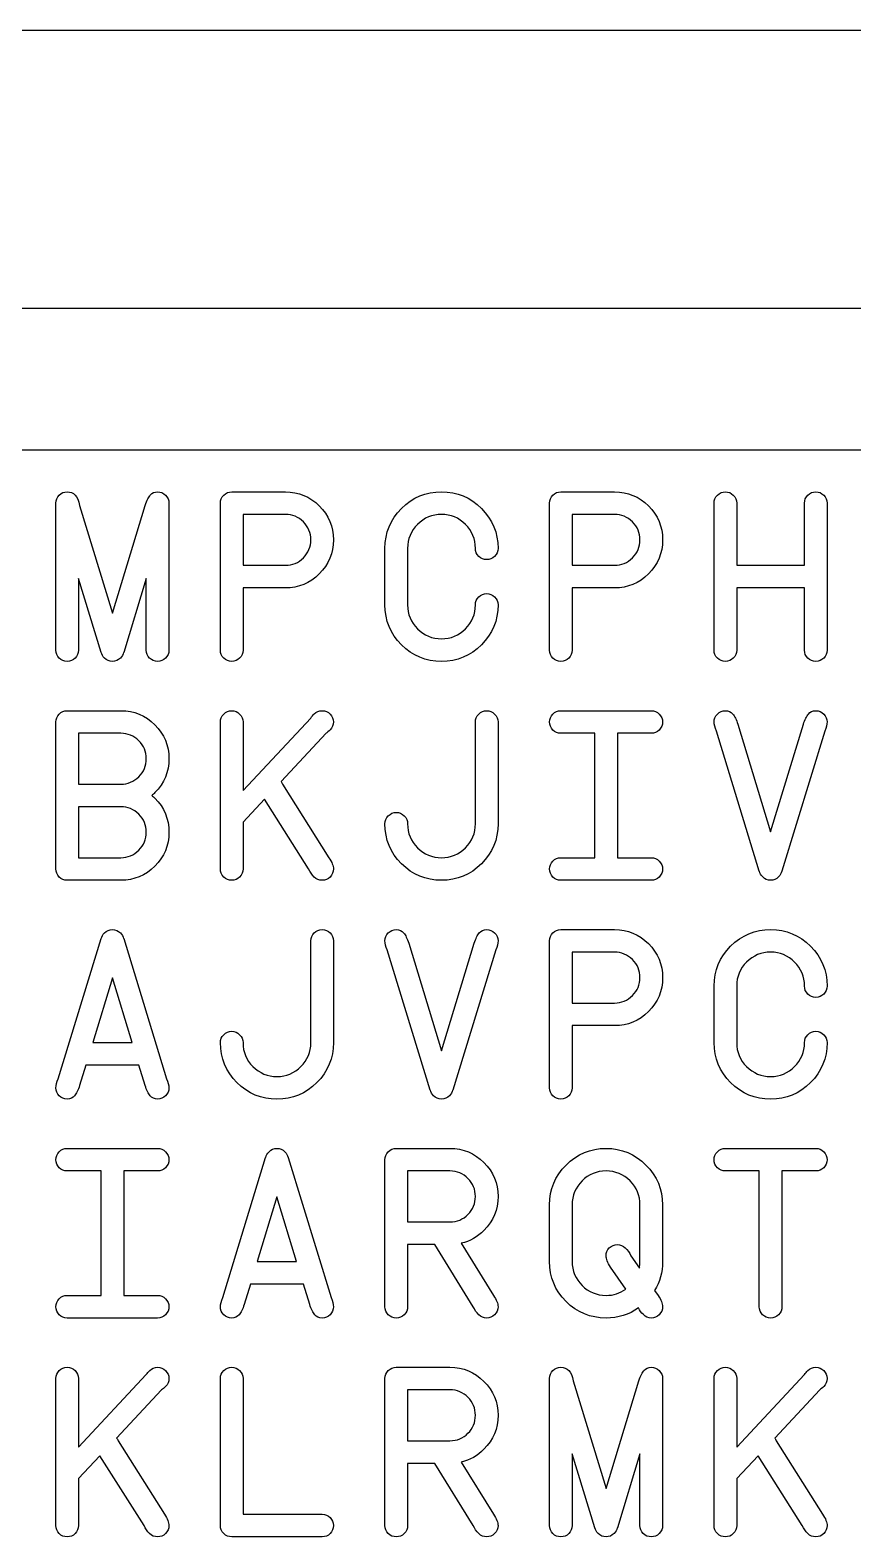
# Model space of a CAD drawing. Extents: x 0.5 to 46.5, y 0.5 to 6.
# Drawn here: x 19.678 to 21.159, y 3.294 to 6.005 of the extents above; entities that cross this region are included whole.
import ezdxf

# ---------------------------------------------------------------- set-up
doc = ezdxf.new("R2010")
doc.units = 0
doc.layers.add('Layer_1', color=7, linetype='CONTINUOUS')

msp = doc.modelspace()

# ---------------------------------------------------------------- linework, layer by layer
at = {"layer": 'Layer_1', "color": 7}
for p, q in [((0.505, 6.005), (46.505001, 6.005)), ((1.754999, 5.505), (45.255002, 5.505)), ((12.844862, 5.249932), (23.844862, 5.249932))]:
    msp.add_line(p, q, dxfattribs=at)
at = {"layer": 'Layer_1', "color": 3}
for p, q in [((19.724387, 4.889563), (19.724387, 5.154049)), ((19.927838, 5.154049), (19.927838, 4.889563)), ((19.927838, 5.154049), (19.927838, 5.154049)), ((20.020636, 4.889563), (20.020636, 5.154049)), ((20.040982, 5.174395), (20.137621, 5.174395)), ((20.613137, 4.889563), (20.613137, 5.154049)), ((20.633482, 5.174395), (20.730121, 5.174395)), ((20.909387, 4.889563), (20.909387, 5.154049)), ((20.950077, 5.154049), (20.950077, 5.042152)), ((21.072148, 5.042152), (21.072148, 5.154049)), ((21.112838, 5.154049), (21.112838, 4.889563)), ((19.767112, 5.14998), (19.826112, 4.956295)), ((19.826112, 4.956295), (19.885113, 5.14998)), ((20.137621, 5.133704), (20.061327, 5.133704)), ((20.061327, 5.133704), (20.061327, 5.042152)), ((20.137621, 5.133704), (20.137621, 5.133704)), ((20.730121, 5.133704), (20.653827, 5.133704)), ((20.653827, 5.133704), (20.653827, 5.042152)), ((20.730121, 5.133704), (20.730121, 5.133704)), ((20.316887, 4.970944), (20.316887, 5.072669)), ((20.357577, 5.072669), (20.357577, 4.970944)), ((20.061327, 5.042152), (20.137621, 5.042152)), ((20.653827, 5.042152), (20.730121, 5.042152)), ((20.950077, 5.042152), (21.072148, 5.042152)), ((19.805767, 4.885495), (19.765077, 5.018348)), ((19.765077, 5.018348), (19.765077, 4.889563)), ((19.887148, 5.018348), (19.846457, 4.885495)), ((19.887148, 4.889563), (19.887148, 5.018348)), ((20.137621, 5.001462), (20.061327, 5.001462)), ((20.061327, 5.001462), (20.061327, 4.889563)), ((20.137621, 5.001462), (20.137621, 5.001462)), ((20.730121, 5.001462), (20.653827, 5.001462)), ((20.653827, 5.001462), (20.653827, 4.889563)), ((20.730121, 5.001462), (20.730121, 5.001462)), ((21.072148, 5.001462), (20.950077, 5.001462)), ((20.950077, 5.001462), (20.950077, 4.889563)), ((21.072148, 4.889563), (21.072148, 5.001462)), ((20.479648, 4.970944), (20.479648, 4.970944)), ((19.806174, 4.885495), (19.805767, 4.885495)), ((19.846457, 4.885495), (19.846051, 4.885495)), ((19.744732, 4.780644), (19.841371, 4.780644)), ((20.633482, 4.780644), (20.796242, 4.780644)), ((19.724387, 4.495813), (19.724387, 4.760299)), ((20.020636, 4.495813), (20.020636, 4.760299)), ((20.061327, 4.637008), (20.183397, 4.76742)), ((20.061327, 4.760299), (20.061327, 4.637008)), ((20.479648, 4.577194), (20.479648, 4.760299)), ((20.520338, 4.760299), (20.520338, 4.577194)), ((20.990768, 4.491745), (20.913456, 4.744023)), ((20.952112, 4.75623), (21.011113, 4.562545)), ((21.011113, 4.562545), (21.070113, 4.75623)), ((21.108769, 4.744023), (21.031458, 4.491745)), ((19.841371, 4.739954), (19.765077, 4.739954)), ((19.765077, 4.739954), (19.765077, 4.648402)), ((19.841371, 4.739954), (19.841371, 4.739954)), ((20.210863, 4.739954), (20.129889, 4.653284)), ((20.694517, 4.739954), (20.633482, 4.739954)), ((20.694517, 4.516159), (20.694517, 4.739954)), ((20.796242, 4.739954), (20.735207, 4.739954)), ((20.735207, 4.739954), (20.735207, 4.516159)), ((19.765077, 4.648402), (19.841371, 4.648402)), ((20.132534, 4.648402), (20.215949, 4.516159)), ((20.099982, 4.621546), (20.061327, 4.580246)), ((20.179328, 4.495813), (20.099982, 4.621546)), ((19.841371, 4.607712), (19.765077, 4.607712)), ((19.765077, 4.607712), (19.765077, 4.516159)), ((19.841371, 4.607712), (19.841371, 4.607712)), ((20.061327, 4.580246), (20.061327, 4.495813)), ((20.316887, 4.577194), (20.316887, 4.577194)), ((19.765077, 4.516159), (19.841371, 4.516159)), ((20.633482, 4.516159), (20.694517, 4.516159)), ((20.735207, 4.516159), (20.796242, 4.516159)), ((19.841371, 4.475469), (19.744732, 4.475469)), ((19.841371, 4.475469), (19.841371, 4.475469)), ((20.796242, 4.475469), (20.633482, 4.475469)), ((20.991174, 4.491745), (20.990768, 4.491745)), ((21.011112, 4.475469), (21.011112, 4.475469)), ((21.031458, 4.491745), (21.031051, 4.491745)), ((19.728456, 4.118339), (19.805767, 4.370618)), ((19.805767, 4.370618), (19.806174, 4.370618)), ((19.846051, 4.370618), (19.846457, 4.370618)), ((19.846457, 4.370618), (19.923769, 4.118339)), ((20.183397, 4.183444), (20.183397, 4.366549)), ((20.224087, 4.366549), (20.224087, 4.183444)), ((20.613137, 4.102063), (20.613137, 4.366549)), ((20.633482, 4.386894), (20.730121, 4.386894)), ((20.398268, 4.097995), (20.320956, 4.350273)), ((20.359612, 4.36248), (20.418613, 4.168795)), ((20.418613, 4.168795), (20.477613, 4.36248)), ((20.516269, 4.350273), (20.438958, 4.097995)), ((20.730121, 4.346204), (20.653827, 4.346204)), ((20.653827, 4.346204), (20.653827, 4.254652)), ((20.730121, 4.346204), (20.730121, 4.346204)), ((19.826112, 4.299817), (19.790712, 4.183444)), ((19.861513, 4.183444), (19.826112, 4.299817)), ((20.909387, 4.183444), (20.909387, 4.285169)), ((20.950077, 4.285169), (20.950077, 4.183444)), ((20.653827, 4.254652), (20.730121, 4.254652)), ((20.730121, 4.213962), (20.653827, 4.213962)), ((20.653827, 4.213962), (20.653827, 4.102063)), ((20.730121, 4.213962), (20.730121, 4.213962)), ((19.790712, 4.183444), (19.861513, 4.183444)), ((20.020636, 4.183444), (20.020636, 4.183444)), ((21.072148, 4.183444), (21.072148, 4.183444)), ((19.778301, 4.142754), (19.767112, 4.106133)), ((19.873923, 4.142754), (19.778301, 4.142754)), ((19.885113, 4.106133), (19.873923, 4.142754)), ((20.398674, 4.097995), (20.398268, 4.097995)), ((20.438958, 4.097995), (20.438551, 4.097995)), ((20.418613, 4.081719), (20.418612, 4.081719)), ((19.744732, 3.993144), (19.907493, 3.993144)), ((20.337232, 3.993144), (20.433871, 3.993144)), ((20.929732, 3.993144), (21.092493, 3.993144)), ((20.024706, 3.724589), (20.102017, 3.976868)), ((20.102017, 3.976868), (20.102424, 3.976868)), ((20.1423, 3.976868), (20.142707, 3.976868)), ((20.142707, 3.976868), (20.220018, 3.724589)), ((20.316887, 3.708313), (20.316887, 3.972799)), ((19.805767, 3.952454), (19.744732, 3.952454)), ((19.805767, 3.728659), (19.805767, 3.952454)), ((19.907493, 3.952454), (19.846457, 3.952454)), ((19.846457, 3.952454), (19.846457, 3.728659)), ((20.433871, 3.952454), (20.357577, 3.952454)), ((20.357577, 3.952454), (20.357577, 3.860902)), ((20.433871, 3.952454), (20.433871, 3.952454)), ((20.990767, 3.952454), (20.929732, 3.952454)), ((20.990767, 3.708313), (20.990767, 3.952454)), ((21.031458, 3.952454), (21.031458, 3.708313)), ((21.092493, 3.952454), (21.031458, 3.952454)), ((20.122362, 3.906067), (20.086961, 3.789694)), ((20.157762, 3.789694), (20.122362, 3.906067)), ((20.613138, 3.789694), (20.613138, 3.891419)), ((20.653828, 3.891419), (20.653828, 3.789694)), ((20.775898, 3.789694), (20.775898, 3.891419)), ((20.816588, 3.891419), (20.816588, 3.789694)), ((20.357577, 3.860902), (20.433871, 3.860902)), ((20.454216, 3.822449), (20.5122, 3.728659)), ((20.406405, 3.820212), (20.357577, 3.820212)), ((20.357577, 3.820212), (20.357577, 3.708313)), ((20.475579, 3.708313), (20.406405, 3.820212)), ((20.759622, 3.799866), (20.774881, 3.77769)), ((20.086961, 3.789694), (20.157762, 3.789694)), ((20.750263, 3.739849), (20.723001, 3.779521)), ((20.074551, 3.749004), (20.063361, 3.712383)), ((20.170173, 3.749004), (20.074551, 3.749004)), ((20.181362, 3.712383), (20.170173, 3.749004)), ((19.744732, 3.728659), (19.805767, 3.728659)), ((19.846457, 3.728659), (19.907493, 3.728659)), ((20.802347, 3.737407), (20.80845, 3.728659)), ((19.907493, 3.687969), (19.744732, 3.687969)), ((20.77305, 3.706076), (20.77305, 3.706076)), ((19.724387, 3.314563), (19.724387, 3.579049)), ((19.765077, 3.455758), (19.887147, 3.58617)), ((19.765077, 3.579049), (19.765077, 3.455758)), ((20.020636, 3.314563), (20.020636, 3.579049)), ((20.061326, 3.579049), (20.061326, 3.334909)), ((20.061326, 3.579049), (20.061326, 3.579049)), ((20.316887, 3.314563), (20.316887, 3.579049)), ((20.337232, 3.599394), (20.433871, 3.599394)), ((20.613137, 3.314563), (20.613137, 3.579049)), ((20.816587, 3.579049), (20.816587, 3.314563)), ((20.816587, 3.579049), (20.816587, 3.579049)), ((20.909387, 3.314563), (20.909387, 3.579049)), ((20.950077, 3.455758), (21.072147, 3.58617)), ((20.950077, 3.579049), (20.950077, 3.455758)), ((19.914613, 3.558704), (19.83364, 3.472034)), ((20.433871, 3.558704), (20.357577, 3.558704)), ((20.357577, 3.558704), (20.357577, 3.467151)), ((20.433871, 3.558704), (20.433871, 3.558704)), ((20.655861, 3.57498), (20.714862, 3.381295)), ((20.714862, 3.381295), (20.773863, 3.57498)), ((21.099613, 3.558704), (21.01864, 3.472034)), ((19.836285, 3.467151), (19.919699, 3.334909)), ((20.357577, 3.467151), (20.433871, 3.467151)), ((20.694517, 3.310495), (20.653827, 3.443348)), ((20.653827, 3.443348), (20.653827, 3.314563)), ((20.775897, 3.443348), (20.735207, 3.310495)), ((20.775897, 3.314563), (20.775897, 3.443348)), ((21.021285, 3.467151), (21.104699, 3.334909)), ((19.803733, 3.440296), (19.765077, 3.398995)), ((19.883078, 3.314563), (19.803733, 3.440296)), ((20.406405, 3.426462), (20.357577, 3.426462)), ((20.357577, 3.426462), (20.357577, 3.314563)), ((20.475578, 3.314563), (20.406405, 3.426462)), ((20.454216, 3.428699), (20.512199, 3.334909)), ((20.988733, 3.440296), (20.950077, 3.398995)), ((21.068078, 3.314563), (20.988733, 3.440296)), ((19.765077, 3.398995), (19.765077, 3.314563)), ((20.950077, 3.398995), (20.950077, 3.314563)), ((20.061326, 3.334909), (20.203742, 3.334909)), ((20.694924, 3.310495), (20.694517, 3.310495)), ((20.735207, 3.310495), (20.7348, 3.310495)), ((20.203742, 3.294219), (20.040981, 3.294219))]:
    msp.add_line(p, q, dxfattribs=at)
for points in [[(19.724387, 5.154049), (19.724387, 5.15961), (19.726422, 5.164425), (19.730491, 5.168494)], [(19.730491, 5.168494), (19.734424, 5.172428), (19.739171, 5.174395), (19.744732, 5.174395)], [(19.744732, 5.174395), (19.750293, 5.174395), (19.755108, 5.172428), (19.759177, 5.168494)], [(19.759177, 5.168494), (19.762704, 5.164832), (19.765348, 5.158661), (19.767112, 5.14998)], [(19.885113, 5.14998), (19.88864, 5.159203), (19.891691, 5.165375), (19.894268, 5.168494)], [(19.894268, 5.168494), (19.897524, 5.172428), (19.901932, 5.174395), (19.907493, 5.174395)], [(19.907493, 5.174395), (19.913054, 5.174395), (19.917801, 5.17236), (19.921734, 5.168291)], [(19.921734, 5.168291), (19.925803, 5.164357), (19.927838, 5.15961), (19.927838, 5.154049)], [(20.020636, 5.154049), (20.020636, 5.15961), (20.022603, 5.164357), (20.026537, 5.168291)], [(20.026537, 5.168291), (20.030606, 5.17236), (20.035421, 5.174395), (20.040982, 5.174395)], [(20.137621, 5.174395), (20.161492, 5.174395), (20.181837, 5.165917), (20.198656, 5.148963)], [(20.346591, 5.144487), (20.366529, 5.164425), (20.390536, 5.174395), (20.418612, 5.174395)], [(20.418612, 5.174395), (20.446689, 5.174395), (20.470628, 5.164425), (20.49043, 5.144487)], [(20.613137, 5.154049), (20.613137, 5.15961), (20.615103, 5.164357), (20.619037, 5.168291)], [(20.619037, 5.168291), (20.623106, 5.17236), (20.627921, 5.174395), (20.633482, 5.174395)], [(20.730121, 5.174395), (20.753992, 5.174395), (20.774337, 5.165917), (20.791156, 5.148963)], [(20.909387, 5.154049), (20.909387, 5.15961), (20.911354, 5.164357), (20.915287, 5.168291)], [(20.915287, 5.168291), (20.919356, 5.17236), (20.924171, 5.174395), (20.929732, 5.174395)], [(20.929732, 5.174395), (20.935293, 5.174395), (20.94004, 5.17236), (20.943974, 5.168291)], [(20.943974, 5.168291), (20.948043, 5.164357), (20.950077, 5.15961), (20.950077, 5.154049)], [(21.072148, 5.154049), (21.072148, 5.15961), (21.074114, 5.164357), (21.078048, 5.168291)], [(21.078048, 5.168291), (21.082117, 5.17236), (21.086932, 5.174395), (21.092493, 5.174395)], [(21.092493, 5.174395), (21.098054, 5.174395), (21.102801, 5.17236), (21.106734, 5.168291)], [(21.106734, 5.168291), (21.110803, 5.164357), (21.112838, 5.15961), (21.112838, 5.154049)], [(20.169969, 5.120276), (20.161017, 5.129228), (20.150234, 5.133704), (20.137621, 5.133704)], [(20.198656, 5.148963), (20.21561, 5.132144), (20.224087, 5.111799), (20.224087, 5.087928)], [(20.316887, 5.072669), (20.316887, 5.100745), (20.326788, 5.124685), (20.346591, 5.144487)], [(20.418612, 5.133704), (20.401794, 5.133704), (20.387417, 5.127736), (20.375481, 5.1158)], [(20.461744, 5.1158), (20.449808, 5.127736), (20.435431, 5.133704), (20.418612, 5.133704)], [(20.49043, 5.144487), (20.510369, 5.124685), (20.520338, 5.100745), (20.520338, 5.072669)], [(20.762469, 5.120276), (20.753517, 5.129228), (20.742734, 5.133704), (20.730121, 5.133704)], [(20.791156, 5.148963), (20.80811, 5.132144), (20.816587, 5.111799), (20.816587, 5.087928)], [(20.183397, 5.087928), (20.183397, 5.100542), (20.178921, 5.111325), (20.169969, 5.120276)], [(20.375481, 5.1158), (20.363545, 5.103865), (20.357577, 5.089488), (20.357577, 5.072669)], [(20.479648, 5.072669), (20.479648, 5.089488), (20.47368, 5.103865), (20.461744, 5.1158)], [(20.775897, 5.087928), (20.775897, 5.100542), (20.771421, 5.111325), (20.762469, 5.120276)], [(20.169969, 5.055579), (20.178921, 5.064531), (20.183397, 5.075314), (20.183397, 5.087928)], [(20.224087, 5.087928), (20.224087, 5.064056), (20.21561, 5.043644), (20.198656, 5.026689)], [(20.485548, 5.058224), (20.481614, 5.062293), (20.479648, 5.067108), (20.479648, 5.072669)], [(20.520338, 5.072669), (20.520338, 5.067108), (20.518303, 5.062293), (20.514234, 5.058224)], [(20.762469, 5.055579), (20.771421, 5.064531), (20.775897, 5.075314), (20.775897, 5.087928)], [(20.816587, 5.087928), (20.816587, 5.064056), (20.80811, 5.043644), (20.791156, 5.026689)], [(20.137621, 5.042152), (20.150234, 5.042152), (20.161017, 5.046628), (20.169969, 5.055579)], [(20.499993, 5.052324), (20.494432, 5.052324), (20.489617, 5.054291), (20.485548, 5.058224)], [(20.514234, 5.058224), (20.510301, 5.054291), (20.505554, 5.052324), (20.499993, 5.052324)], [(20.730121, 5.042152), (20.742734, 5.042152), (20.753517, 5.046628), (20.762469, 5.055579)], [(20.198656, 5.026689), (20.181837, 5.009871), (20.161492, 5.001462), (20.137621, 5.001462)], [(20.791156, 5.026689), (20.774337, 5.009871), (20.753992, 5.001462), (20.730121, 5.001462)], [(20.485548, 4.985186), (20.489617, 4.989255), (20.494432, 4.991289), (20.499993, 4.991289)], [(20.499993, 4.991289), (20.505554, 4.991289), (20.510301, 4.989255), (20.514234, 4.985186)], [(20.346591, 4.898923), (20.326788, 4.918861), (20.316887, 4.942868), (20.316887, 4.970944)], [(20.357577, 4.970944), (20.357577, 4.954125), (20.363545, 4.939748), (20.375481, 4.927812)], [(20.461744, 4.927812), (20.47368, 4.939748), (20.479648, 4.954125), (20.479648, 4.970944)], [(20.479648, 4.970944), (20.479648, 4.976505), (20.481614, 4.981252), (20.485548, 4.985186)], [(20.520338, 4.970944), (20.520338, 4.942868), (20.510369, 4.918861), (20.49043, 4.898923)], [(20.514234, 4.985186), (20.518303, 4.981252), (20.520338, 4.976505), (20.520338, 4.970944)], [(20.375481, 4.927812), (20.387417, 4.915877), (20.401794, 4.909909), (20.418612, 4.909909)], [(20.418612, 4.909909), (20.435431, 4.909909), (20.449808, 4.915877), (20.461744, 4.927812)], [(19.730287, 4.875119), (19.726354, 4.879188), (19.724387, 4.884003), (19.724387, 4.889563)], [(19.765077, 4.889563), (19.765077, 4.884003), (19.763043, 4.879188), (19.758974, 4.875119)], [(19.811871, 4.875322), (19.808751, 4.878306), (19.806853, 4.881697), (19.806174, 4.885495)], [(19.846051, 4.885495), (19.845372, 4.881697), (19.843541, 4.878306), (19.840558, 4.875322)], [(19.893048, 4.875119), (19.889114, 4.879188), (19.887148, 4.884003), (19.887148, 4.889563)], [(19.927838, 4.889563), (19.927838, 4.884003), (19.925803, 4.879188), (19.921734, 4.875119)], [(20.026537, 4.875119), (20.022603, 4.879188), (20.020636, 4.884003), (20.020636, 4.889563)], [(20.061327, 4.889563), (20.061327, 4.884003), (20.059292, 4.879188), (20.055223, 4.875119)], [(20.418612, 4.869219), (20.390536, 4.869219), (20.366529, 4.87912), (20.346591, 4.898923)], [(20.49043, 4.898923), (20.470628, 4.87912), (20.446689, 4.869219), (20.418612, 4.869219)], [(20.619037, 4.875119), (20.615103, 4.879188), (20.613137, 4.884003), (20.613137, 4.889563)], [(20.653827, 4.889563), (20.653827, 4.884003), (20.651792, 4.879188), (20.647723, 4.875119)], [(20.915287, 4.875119), (20.911354, 4.879188), (20.909387, 4.884003), (20.909387, 4.889563)], [(20.950077, 4.889563), (20.950077, 4.884003), (20.948043, 4.879188), (20.943974, 4.875119)], [(21.078048, 4.875119), (21.074114, 4.879188), (21.072148, 4.884003), (21.072148, 4.889563)], [(21.112838, 4.889563), (21.112838, 4.884003), (21.110803, 4.879188), (21.106734, 4.875119)], [(19.744732, 4.869219), (19.739171, 4.869219), (19.734356, 4.871185), (19.730287, 4.875119)], [(19.758974, 4.875119), (19.75504, 4.871185), (19.750293, 4.869219), (19.744732, 4.869219)], [(19.826113, 4.869219), (19.820552, 4.869219), (19.815804, 4.871253), (19.811871, 4.875322)], [(19.840558, 4.875322), (19.836489, 4.871253), (19.831674, 4.869219), (19.826113, 4.869219)], [(19.907493, 4.869219), (19.901932, 4.869219), (19.897117, 4.871185), (19.893048, 4.875119)], [(19.921734, 4.875119), (19.917801, 4.871185), (19.913054, 4.869219), (19.907493, 4.869219)], [(20.040982, 4.869219), (20.035421, 4.869219), (20.030606, 4.871185), (20.026537, 4.875119)], [(20.055223, 4.875119), (20.05129, 4.871185), (20.046543, 4.869219), (20.040982, 4.869219)], [(20.633482, 4.869219), (20.627921, 4.869219), (20.623106, 4.871185), (20.619037, 4.875119)], [(20.647723, 4.875119), (20.64379, 4.871185), (20.639043, 4.869219), (20.633482, 4.869219)], [(20.929732, 4.869219), (20.924171, 4.869219), (20.919356, 4.871185), (20.915287, 4.875119)], [(20.943974, 4.875119), (20.94004, 4.871185), (20.935293, 4.869219), (20.929732, 4.869219)], [(21.092493, 4.869219), (21.086932, 4.869219), (21.082117, 4.871185), (21.078048, 4.875119)], [(21.106734, 4.875119), (21.102801, 4.871185), (21.098054, 4.869219), (21.092493, 4.869219)], [(19.724387, 4.760299), (19.724387, 4.76586), (19.726354, 4.770607), (19.730287, 4.774541)], [(19.730287, 4.774541), (19.734356, 4.77861), (19.739171, 4.780644), (19.744732, 4.780644)], [(19.841371, 4.780644), (19.865243, 4.780644), (19.885588, 4.772167), (19.902406, 4.755213)], [(20.020636, 4.760299), (20.020636, 4.76586), (20.022603, 4.770607), (20.026537, 4.774541)], [(20.026537, 4.774541), (20.030606, 4.77861), (20.035421, 4.780644), (20.040982, 4.780644)], [(20.040982, 4.780644), (20.046543, 4.780644), (20.05129, 4.77861), (20.055223, 4.774541)], [(20.055223, 4.774541), (20.059292, 4.770607), (20.061327, 4.76586), (20.061327, 4.760299)], [(20.183397, 4.76742), (20.18516, 4.769998), (20.187195, 4.772439), (20.1895, 4.774744)], [(20.1895, 4.774744), (20.193434, 4.778678), (20.198181, 4.780644), (20.203742, 4.780644)], [(20.203742, 4.780644), (20.209303, 4.780644), (20.21405, 4.77861), (20.217983, 4.774541)], [(20.217983, 4.774541), (20.222052, 4.770607), (20.224087, 4.76586), (20.224087, 4.760299)], [(20.479648, 4.760299), (20.479648, 4.76586), (20.481614, 4.770607), (20.485548, 4.774541)], [(20.485548, 4.774541), (20.489617, 4.77861), (20.494432, 4.780644), (20.499993, 4.780644)], [(20.499993, 4.780644), (20.505554, 4.780644), (20.510301, 4.77861), (20.514234, 4.774541)], [(20.514234, 4.774541), (20.518303, 4.770607), (20.520338, 4.76586), (20.520338, 4.760299)], [(20.613137, 4.760299), (20.613137, 4.76586), (20.615103, 4.770607), (20.619037, 4.774541)], [(20.619037, 4.774541), (20.623106, 4.77861), (20.627921, 4.780644), (20.633482, 4.780644)], [(20.796242, 4.780644), (20.801803, 4.780644), (20.80655, 4.77861), (20.810484, 4.774541)], [(20.810484, 4.774541), (20.814553, 4.770607), (20.816587, 4.76586), (20.816587, 4.760299)], [(20.909387, 4.760299), (20.909387, 4.76586), (20.911354, 4.770607), (20.915287, 4.774541)], [(20.915287, 4.774541), (20.919356, 4.77861), (20.924171, 4.780644), (20.929732, 4.780644)], [(20.929732, 4.780644), (20.935293, 4.780644), (20.939702, 4.77861), (20.942957, 4.774541)], [(20.942957, 4.774541), (20.946348, 4.770607), (20.949399, 4.764504), (20.952112, 4.75623)], [(21.070113, 4.75623), (21.072826, 4.764504), (21.07581, 4.770607), (21.079065, 4.774541)], [(21.079065, 4.774541), (21.082456, 4.77861), (21.086932, 4.780644), (21.092493, 4.780644)], [(21.092493, 4.780644), (21.098054, 4.780644), (21.102801, 4.77861), (21.106734, 4.774541)], [(21.106734, 4.774541), (21.110803, 4.770607), (21.112838, 4.76586), (21.112838, 4.760299)], [(19.902406, 4.755213), (19.91936, 4.738394), (19.927838, 4.718049), (19.927838, 4.694178)], [(20.218187, 4.746058), (20.215339, 4.743209), (20.212897, 4.741175), (20.210863, 4.739954)], [(20.224087, 4.760299), (20.224087, 4.754738), (20.22212, 4.749991), (20.218187, 4.746058)], [(20.619037, 4.745854), (20.615103, 4.749923), (20.613137, 4.754738), (20.613137, 4.760299)], [(20.633482, 4.739954), (20.627921, 4.739954), (20.623106, 4.741921), (20.619037, 4.745854)], [(20.810484, 4.745854), (20.80655, 4.741921), (20.801803, 4.739954), (20.796242, 4.739954)], [(20.816587, 4.760299), (20.816587, 4.754738), (20.814553, 4.749923), (20.810484, 4.745854)], [(20.913456, 4.744023), (20.910744, 4.750262), (20.909387, 4.755688), (20.909387, 4.760299)], [(21.112838, 4.760299), (21.112838, 4.755688), (21.111482, 4.750262), (21.108769, 4.744023)], [(19.87372, 4.726526), (19.864768, 4.735478), (19.853985, 4.739954), (19.841371, 4.739954)], [(19.887148, 4.694178), (19.887148, 4.706792), (19.882672, 4.717575), (19.87372, 4.726526)], [(19.87372, 4.661829), (19.882672, 4.670781), (19.887148, 4.681564), (19.887148, 4.694178)], [(19.927838, 4.694178), (19.927838, 4.670306), (19.919428, 4.649961), (19.90261, 4.633143)], [(19.841371, 4.648402), (19.853985, 4.648402), (19.864768, 4.652878), (19.87372, 4.661829)], [(20.129889, 4.653284), (20.130839, 4.651794), (20.13172, 4.650166), (20.132534, 4.648402)], [(19.90261, 4.633143), (19.900847, 4.631379), (19.899015, 4.629683), (19.897117, 4.628056)], [(19.897117, 4.628056), (19.899016, 4.626429), (19.900847, 4.624802), (19.90261, 4.623174)], [(19.90261, 4.623174), (19.919428, 4.606219), (19.927838, 4.585807), (19.927838, 4.561935)], [(19.87372, 4.594284), (19.864768, 4.603236), (19.853985, 4.607712), (19.841371, 4.607712)], [(19.887148, 4.561935), (19.887148, 4.574549), (19.882672, 4.585332), (19.87372, 4.594284)], [(20.316887, 4.577194), (20.316887, 4.582755), (20.318854, 4.587502), (20.322787, 4.591436)], [(20.322787, 4.591436), (20.326856, 4.595505), (20.331671, 4.597539), (20.337232, 4.597539)], [(20.337232, 4.597539), (20.342793, 4.597539), (20.34754, 4.595505), (20.351474, 4.591436)], [(20.351474, 4.591436), (20.355543, 4.587502), (20.357577, 4.582755), (20.357577, 4.577194)], [(19.87372, 4.529586), (19.882672, 4.538538), (19.887148, 4.549321), (19.887148, 4.561935)], [(19.927838, 4.561935), (19.927838, 4.538063), (19.91936, 4.517651), (19.902406, 4.500697)], [(20.346591, 4.505173), (20.326788, 4.525111), (20.316887, 4.549118), (20.316887, 4.577194)], [(20.357577, 4.577194), (20.357577, 4.560375), (20.363545, 4.545998), (20.375481, 4.534062)], [(20.461744, 4.534062), (20.47368, 4.545998), (20.479648, 4.560375), (20.479648, 4.577194)], [(20.520338, 4.577194), (20.520338, 4.549118), (20.510369, 4.525111), (20.49043, 4.505173)], [(19.841371, 4.516159), (19.853985, 4.516159), (19.864768, 4.520635), (19.87372, 4.529586)], [(20.375481, 4.534062), (20.387417, 4.522127), (20.401794, 4.516159), (20.418612, 4.516159)], [(20.418612, 4.516159), (20.435431, 4.516159), (20.449808, 4.522127), (20.461744, 4.534062)], [(19.902406, 4.500697), (19.885588, 4.483878), (19.865243, 4.475469), (19.841371, 4.475469)], [(20.215949, 4.516159), (20.221374, 4.508156), (20.224087, 4.501375), (20.224087, 4.495813)], [(20.418612, 4.475469), (20.390536, 4.475469), (20.366529, 4.48537), (20.346591, 4.505173)], [(20.49043, 4.505173), (20.470628, 4.48537), (20.446689, 4.475469), (20.418612, 4.475469)], [(20.613137, 4.495813), (20.613137, 4.501375), (20.615103, 4.506122), (20.619037, 4.510055)], [(20.619037, 4.510055), (20.623106, 4.514124), (20.627921, 4.516159), (20.633482, 4.516159)], [(20.796242, 4.516159), (20.801803, 4.516159), (20.80655, 4.514124), (20.810484, 4.510055)], [(20.810484, 4.510055), (20.814553, 4.506122), (20.816587, 4.501375), (20.816587, 4.495813)], [(19.730287, 4.481369), (19.726354, 4.485438), (19.724387, 4.490253), (19.724387, 4.495813)], [(19.744732, 4.475469), (19.739171, 4.475469), (19.734356, 4.477435), (19.730287, 4.481369)], [(20.026537, 4.481369), (20.022603, 4.485438), (20.020636, 4.490253), (20.020636, 4.495813)], [(20.040982, 4.475469), (20.035421, 4.475469), (20.030606, 4.477435), (20.026537, 4.481369)], [(20.055223, 4.481369), (20.05129, 4.477435), (20.046543, 4.475469), (20.040982, 4.475469)], [(20.061327, 4.495813), (20.061327, 4.490253), (20.059292, 4.485438), (20.055223, 4.481369)], [(20.189297, 4.481369), (20.185364, 4.485438), (20.182041, 4.490253), (20.179328, 4.495813)], [(20.203742, 4.475469), (20.198181, 4.475469), (20.193366, 4.477435), (20.189297, 4.481369)], [(20.217983, 4.481369), (20.21405, 4.477435), (20.209303, 4.475469), (20.203742, 4.475469)], [(20.224087, 4.495813), (20.224087, 4.490253), (20.222052, 4.485438), (20.217983, 4.481369)], [(20.619037, 4.481369), (20.615103, 4.485438), (20.613137, 4.490253), (20.613137, 4.495813)], [(20.633482, 4.475469), (20.627921, 4.475469), (20.623106, 4.477435), (20.619037, 4.481369)], [(20.810484, 4.481369), (20.80655, 4.477435), (20.801803, 4.475469), (20.796242, 4.475469)], [(20.816587, 4.495813), (20.816587, 4.490253), (20.814553, 4.485438), (20.810484, 4.481369)], [(20.996871, 4.481572), (20.993751, 4.484556), (20.991852, 4.487947), (20.991174, 4.491745)], [(21.011112, 4.475469), (21.005551, 4.475469), (21.000804, 4.477503), (20.996871, 4.481572)], [(21.025557, 4.481572), (21.021488, 4.477503), (21.016673, 4.475469), (21.011112, 4.475469)], [(21.031051, 4.491745), (21.030372, 4.487947), (21.028541, 4.484556), (21.025557, 4.481572)], [(19.806174, 4.370618), (19.806853, 4.374416), (19.808751, 4.377807), (19.811871, 4.380791)], [(19.811871, 4.380791), (19.815804, 4.38486), (19.820552, 4.386894), (19.826113, 4.386894)], [(19.826113, 4.386894), (19.831673, 4.386894), (19.836488, 4.38486), (19.840557, 4.380791)], [(19.840557, 4.380791), (19.843541, 4.377807), (19.845372, 4.374416), (19.846051, 4.370618)], [(20.183397, 4.366549), (20.183397, 4.37211), (20.185364, 4.376857), (20.189297, 4.380791)], [(20.189297, 4.380791), (20.193366, 4.38486), (20.198181, 4.386894), (20.203742, 4.386894)], [(20.203742, 4.386894), (20.209303, 4.386894), (20.21405, 4.38486), (20.217983, 4.380791)], [(20.217983, 4.380791), (20.222052, 4.376857), (20.224087, 4.37211), (20.224087, 4.366549)], [(20.316887, 4.366549), (20.316887, 4.37211), (20.318854, 4.376857), (20.322787, 4.380791)], [(20.320956, 4.350273), (20.318244, 4.356512), (20.316887, 4.361938), (20.316887, 4.366549)], [(20.322787, 4.380791), (20.326856, 4.38486), (20.331671, 4.386894), (20.337232, 4.386894)], [(20.337232, 4.386894), (20.342793, 4.386894), (20.347201, 4.38486), (20.350457, 4.380791)], [(20.350457, 4.380791), (20.353848, 4.376857), (20.356899, 4.370754), (20.359612, 4.36248)], [(20.477613, 4.36248), (20.480326, 4.370754), (20.48331, 4.376857), (20.486565, 4.380791)], [(20.486565, 4.380791), (20.489956, 4.38486), (20.494432, 4.386894), (20.499993, 4.386894)], [(20.499993, 4.386894), (20.505554, 4.386894), (20.510301, 4.38486), (20.514234, 4.380791)], [(20.514234, 4.380791), (20.518303, 4.376857), (20.520338, 4.37211), (20.520338, 4.366549)], [(20.520338, 4.366549), (20.520338, 4.361938), (20.518982, 4.356512), (20.516269, 4.350273)], [(20.613137, 4.366549), (20.613137, 4.37211), (20.615103, 4.376857), (20.619037, 4.380791)], [(20.619037, 4.380791), (20.623106, 4.38486), (20.627921, 4.386894), (20.633482, 4.386894)], [(20.730121, 4.386894), (20.753992, 4.386894), (20.774337, 4.378417), (20.791156, 4.361463)], [(20.939091, 4.356987), (20.959029, 4.376925), (20.983036, 4.386894), (21.011112, 4.386894)], [(21.011112, 4.386894), (21.039189, 4.386894), (21.063128, 4.376925), (21.08293, 4.356987)], [(20.762469, 4.332776), (20.753517, 4.341728), (20.742734, 4.346204), (20.730121, 4.346204)], [(20.791156, 4.361463), (20.80811, 4.344644), (20.816587, 4.324299), (20.816587, 4.300428)], [(20.909387, 4.285169), (20.909387, 4.313245), (20.919288, 4.337184), (20.939091, 4.356987)], [(21.011112, 4.346204), (20.994294, 4.346204), (20.979917, 4.340236), (20.967981, 4.3283)], [(21.054244, 4.3283), (21.042308, 4.340236), (21.027931, 4.346204), (21.011112, 4.346204)], [(21.08293, 4.356987), (21.102869, 4.337184), (21.112838, 4.313245), (21.112838, 4.285169)], [(20.775897, 4.300428), (20.775897, 4.313042), (20.771421, 4.323825), (20.762469, 4.332776)], [(20.967981, 4.3283), (20.956045, 4.316365), (20.950077, 4.301988), (20.950077, 4.285169)], [(21.072148, 4.285169), (21.072148, 4.301988), (21.06618, 4.316365), (21.054244, 4.3283)], [(20.762469, 4.268079), (20.771421, 4.277031), (20.775897, 4.287814), (20.775897, 4.300428)], [(20.816587, 4.300428), (20.816587, 4.276556), (20.80811, 4.256144), (20.791156, 4.239189)], [(21.078048, 4.270724), (21.074114, 4.274793), (21.072148, 4.279608), (21.072148, 4.285169)], [(21.112838, 4.285169), (21.112838, 4.279608), (21.110803, 4.274793), (21.106734, 4.270724)], [(20.730121, 4.254652), (20.742734, 4.254652), (20.753517, 4.259128), (20.762469, 4.268079)], [(21.092493, 4.264824), (21.086932, 4.264824), (21.082117, 4.266791), (21.078048, 4.270724)], [(21.106734, 4.270724), (21.102801, 4.266791), (21.098054, 4.264824), (21.092493, 4.264824)], [(20.791156, 4.239189), (20.774337, 4.222371), (20.753992, 4.213962), (20.730121, 4.213962)], [(20.026537, 4.197686), (20.030606, 4.201755), (20.035421, 4.203789), (20.040982, 4.203789)], [(20.040982, 4.203789), (20.046543, 4.203789), (20.05129, 4.201755), (20.055223, 4.197686)], [(21.078048, 4.197686), (21.082117, 4.201755), (21.086932, 4.203789), (21.092493, 4.203789)], [(21.092493, 4.203789), (21.098054, 4.203789), (21.102801, 4.201755), (21.106734, 4.197686)], [(20.020636, 4.183444), (20.020636, 4.189005), (20.022603, 4.193752), (20.026537, 4.197686)], [(20.05034, 4.111422), (20.030538, 4.13136), (20.020636, 4.155368), (20.020636, 4.183444)], [(20.055223, 4.197686), (20.059292, 4.193752), (20.061327, 4.189005), (20.061327, 4.183444)], [(20.061327, 4.183444), (20.061327, 4.166625), (20.067294, 4.152248), (20.07923, 4.140312)], [(20.165493, 4.140312), (20.177429, 4.152248), (20.183397, 4.166625), (20.183397, 4.183444)], [(20.224087, 4.183444), (20.224087, 4.155368), (20.214118, 4.13136), (20.19418, 4.111422)], [(20.939091, 4.111422), (20.919288, 4.13136), (20.909387, 4.155368), (20.909387, 4.183444)], [(20.950077, 4.183444), (20.950077, 4.166625), (20.956045, 4.152248), (20.967981, 4.140312)], [(21.054244, 4.140312), (21.06618, 4.152248), (21.072148, 4.166625), (21.072148, 4.183444)], [(21.072148, 4.183444), (21.072148, 4.189005), (21.074114, 4.193752), (21.078048, 4.197686)], [(21.112838, 4.183444), (21.112838, 4.155368), (21.102869, 4.13136), (21.08293, 4.111422)], [(21.106734, 4.197686), (21.110803, 4.193752), (21.112838, 4.189005), (21.112838, 4.183444)], [(20.07923, 4.140312), (20.091166, 4.128377), (20.105543, 4.122409), (20.122362, 4.122409)], [(20.122362, 4.122409), (20.13918, 4.122409), (20.153557, 4.128377), (20.165493, 4.140312)], [(20.967981, 4.140312), (20.979917, 4.128377), (20.994294, 4.122409), (21.011112, 4.122409)], [(21.011112, 4.122409), (21.027931, 4.122409), (21.042308, 4.128377), (21.054244, 4.140312)], [(19.724387, 4.102063), (19.724387, 4.106675), (19.725743, 4.1121), (19.728456, 4.118339)], [(19.730287, 4.087619), (19.726354, 4.091688), (19.724387, 4.096503), (19.724387, 4.102063)], [(19.767112, 4.106133), (19.764399, 4.097859), (19.761347, 4.091688), (19.757956, 4.087619)], [(19.894065, 4.087619), (19.89081, 4.091688), (19.887826, 4.097859), (19.885113, 4.106133)], [(19.927838, 4.102063), (19.927838, 4.096503), (19.925803, 4.091688), (19.921734, 4.087619)], [(19.923769, 4.118339), (19.926481, 4.1121), (19.927838, 4.106675), (19.927838, 4.102063)], [(20.122362, 4.081719), (20.094286, 4.081719), (20.070278, 4.09162), (20.05034, 4.111422)], [(20.19418, 4.111422), (20.174377, 4.09162), (20.150438, 4.081719), (20.122362, 4.081719)], [(20.404371, 4.087822), (20.401251, 4.090806), (20.399352, 4.094197), (20.398674, 4.097995)], [(20.438551, 4.097995), (20.437873, 4.094197), (20.436042, 4.090806), (20.433058, 4.087822)], [(20.619037, 4.087619), (20.615103, 4.091688), (20.613137, 4.096503), (20.613137, 4.102063)], [(20.653827, 4.102063), (20.653827, 4.096503), (20.651792, 4.091688), (20.647723, 4.087619)], [(21.011112, 4.081719), (20.983036, 4.081719), (20.959029, 4.09162), (20.939091, 4.111422)], [(21.08293, 4.111422), (21.063128, 4.09162), (21.039189, 4.081719), (21.011112, 4.081719)], [(19.744732, 4.081719), (19.739171, 4.081719), (19.734356, 4.083685), (19.730287, 4.087619)], [(19.757956, 4.087619), (19.754701, 4.083685), (19.750293, 4.081719), (19.744732, 4.081719)], [(19.907493, 4.081719), (19.901932, 4.081719), (19.897456, 4.083685), (19.894065, 4.087619)], [(19.921734, 4.087619), (19.917801, 4.083685), (19.913054, 4.081719), (19.907493, 4.081719)], [(20.418612, 4.081719), (20.413051, 4.081719), (20.408304, 4.083753), (20.404371, 4.087822)], [(20.433058, 4.087822), (20.428989, 4.083753), (20.424174, 4.081719), (20.418613, 4.081719)], [(20.633482, 4.081719), (20.627921, 4.081719), (20.623106, 4.083685), (20.619037, 4.087619)], [(20.647723, 4.087619), (20.64379, 4.083685), (20.639043, 4.081719), (20.633482, 4.081719)], [(19.724387, 3.972799), (19.724387, 3.97836), (19.726354, 3.983107), (19.730287, 3.987041)], [(19.730287, 3.987041), (19.734356, 3.99111), (19.739171, 3.993144), (19.744732, 3.993144)], [(19.907493, 3.993144), (19.913054, 3.993144), (19.917801, 3.99111), (19.921734, 3.987041)], [(19.921734, 3.987041), (19.925803, 3.983107), (19.927838, 3.97836), (19.927838, 3.972799)], [(20.102424, 3.976868), (20.103102, 3.980666), (20.105001, 3.984057), (20.10812, 3.987041)], [(20.10812, 3.987041), (20.112054, 3.99111), (20.116801, 3.993144), (20.122362, 3.993144)], [(20.122362, 3.993144), (20.127923, 3.993144), (20.132738, 3.99111), (20.136807, 3.987041)], [(20.136807, 3.987041), (20.139791, 3.984057), (20.141622, 3.980666), (20.1423, 3.976868)], [(20.316887, 3.972799), (20.316887, 3.97836), (20.318854, 3.983107), (20.322787, 3.987041)], [(20.322787, 3.987041), (20.326856, 3.99111), (20.331671, 3.993144), (20.337232, 3.993144)], [(20.433871, 3.993144), (20.457743, 3.993144), (20.478088, 3.984667), (20.494906, 3.967713)], [(20.642842, 3.963237), (20.66278, 3.983175), (20.686787, 3.993144), (20.714863, 3.993144)], [(20.714863, 3.993144), (20.742939, 3.993144), (20.766879, 3.983175), (20.786681, 3.963237)], [(20.909387, 3.972799), (20.909387, 3.97836), (20.911354, 3.983107), (20.915287, 3.987041)], [(20.915287, 3.987041), (20.919356, 3.99111), (20.924171, 3.993144), (20.929732, 3.993144)], [(21.092493, 3.993144), (21.098054, 3.993144), (21.102801, 3.99111), (21.106734, 3.987041)], [(21.106734, 3.987041), (21.110803, 3.983107), (21.112838, 3.97836), (21.112838, 3.972799)], [(19.730287, 3.958354), (19.726354, 3.962423), (19.724387, 3.967238), (19.724387, 3.972799)], [(19.744732, 3.952454), (19.739171, 3.952454), (19.734356, 3.954421), (19.730287, 3.958354)], [(19.921734, 3.958354), (19.917801, 3.954421), (19.913054, 3.952454), (19.907493, 3.952454)], [(19.927838, 3.972799), (19.927838, 3.967238), (19.925803, 3.962423), (19.921734, 3.958354)], [(20.494906, 3.967713), (20.511861, 3.950894), (20.520338, 3.930549), (20.520338, 3.906678)], [(20.613138, 3.891419), (20.613138, 3.919495), (20.623039, 3.943434), (20.642842, 3.963237)], [(20.786681, 3.963237), (20.806619, 3.943434), (20.816588, 3.919495), (20.816588, 3.891419)], [(20.915287, 3.958354), (20.911354, 3.962423), (20.909387, 3.967238), (20.909387, 3.972799)], [(20.929732, 3.952454), (20.924171, 3.952454), (20.919356, 3.954421), (20.915287, 3.958354)], [(21.106734, 3.958354), (21.102801, 3.954421), (21.098054, 3.952454), (21.092493, 3.952454)], [(21.112838, 3.972799), (21.112838, 3.967238), (21.110803, 3.962423), (21.106734, 3.958354)], [(20.46622, 3.939026), (20.457268, 3.947978), (20.446485, 3.952454), (20.433871, 3.952454)], [(20.479648, 3.906678), (20.479648, 3.919292), (20.475172, 3.930075), (20.46622, 3.939026)], [(20.671732, 3.93455), (20.659796, 3.922615), (20.653828, 3.908238), (20.653828, 3.891419)], [(20.714863, 3.952454), (20.698045, 3.952454), (20.683667, 3.946486), (20.671732, 3.93455)], [(20.757995, 3.93455), (20.746059, 3.946486), (20.731682, 3.952454), (20.714863, 3.952454)], [(20.775898, 3.891419), (20.775898, 3.908238), (20.76993, 3.922615), (20.757995, 3.93455)], [(20.46622, 3.874329), (20.475172, 3.883281), (20.479648, 3.894064), (20.479648, 3.906678)], [(20.520338, 3.906678), (20.520338, 3.882806), (20.511928, 3.862461), (20.49511, 3.845643)], [(20.433871, 3.860902), (20.446485, 3.860902), (20.457268, 3.865378), (20.46622, 3.874329)], [(20.49511, 3.845643), (20.483174, 3.833707), (20.469543, 3.825976), (20.454216, 3.822449)], [(20.714863, 3.799866), (20.714863, 3.805427), (20.71683, 3.810175), (20.720763, 3.814108)], [(20.723001, 3.779521), (20.717576, 3.787524), (20.714863, 3.794305), (20.714863, 3.799866)], [(20.720763, 3.814108), (20.724832, 3.818177), (20.729647, 3.820212), (20.735208, 3.820212)], [(20.735208, 3.820212), (20.740769, 3.820212), (20.745516, 3.818177), (20.74945, 3.814108)], [(20.74945, 3.814108), (20.753519, 3.810175), (20.75691, 3.805427), (20.759622, 3.799866)], [(20.642842, 3.717672), (20.623039, 3.73761), (20.613138, 3.761618), (20.613138, 3.789694)], [(20.653828, 3.789694), (20.653828, 3.772875), (20.659796, 3.758498), (20.671732, 3.746562)], [(20.774881, 3.77769), (20.775559, 3.781488), (20.775898, 3.785489), (20.775898, 3.789694)], [(20.816588, 3.789694), (20.816588, 3.770298), (20.811841, 3.752869), (20.802347, 3.737407)], [(20.671732, 3.746562), (20.683667, 3.734627), (20.698045, 3.728659), (20.714863, 3.728659)], [(19.724387, 3.708313), (19.724387, 3.713875), (19.726354, 3.718622), (19.730287, 3.722555)], [(19.730287, 3.722555), (19.734356, 3.726624), (19.739171, 3.728659), (19.744732, 3.728659)], [(19.907493, 3.728659), (19.913054, 3.728659), (19.917801, 3.726624), (19.921734, 3.722555)], [(19.921734, 3.722555), (19.925803, 3.718622), (19.927838, 3.713875), (19.927838, 3.708313)], [(20.020636, 3.708313), (20.020636, 3.712925), (20.021993, 3.71835), (20.024706, 3.724589)], [(20.220018, 3.724589), (20.222731, 3.71835), (20.224087, 3.712925), (20.224087, 3.708313)], [(20.5122, 3.728659), (20.517625, 3.720656), (20.520338, 3.713875), (20.520338, 3.708313)], [(20.714863, 3.687969), (20.686787, 3.687969), (20.66278, 3.69787), (20.642842, 3.717672)], [(20.714863, 3.728659), (20.728155, 3.728659), (20.739955, 3.732389), (20.750263, 3.739849)], [(20.80845, 3.728659), (20.813876, 3.720656), (20.816588, 3.713875), (20.816588, 3.708313)], [(19.730287, 3.693869), (19.726354, 3.697938), (19.724387, 3.702753), (19.724387, 3.708313)], [(19.744732, 3.687969), (19.739171, 3.687969), (19.734356, 3.689935), (19.730287, 3.693869)], [(19.921734, 3.693869), (19.917801, 3.689935), (19.913054, 3.687969), (19.907493, 3.687969)], [(19.927838, 3.708313), (19.927838, 3.702753), (19.925803, 3.697938), (19.921734, 3.693869)], [(20.026537, 3.693869), (20.022603, 3.697938), (20.020636, 3.702753), (20.020636, 3.708313)], [(20.040982, 3.687969), (20.035421, 3.687969), (20.030606, 3.689935), (20.026537, 3.693869)], [(20.054206, 3.693869), (20.050951, 3.689935), (20.046543, 3.687969), (20.040982, 3.687969)], [(20.063361, 3.712383), (20.060648, 3.704109), (20.057597, 3.697938), (20.054206, 3.693869)], [(20.190314, 3.693869), (20.187059, 3.697938), (20.184075, 3.704109), (20.181362, 3.712383)], [(20.203742, 3.687969), (20.198181, 3.687969), (20.193705, 3.689935), (20.190314, 3.693869)], [(20.217983, 3.693869), (20.21405, 3.689935), (20.209303, 3.687969), (20.203742, 3.687969)], [(20.224087, 3.708313), (20.224087, 3.702753), (20.222052, 3.697938), (20.217983, 3.693869)], [(20.322787, 3.693869), (20.318854, 3.697938), (20.316887, 3.702753), (20.316887, 3.708313)], [(20.337232, 3.687969), (20.331671, 3.687969), (20.326856, 3.689935), (20.322787, 3.693869)], [(20.351474, 3.693869), (20.34754, 3.689935), (20.342793, 3.687969), (20.337232, 3.687969)], [(20.357577, 3.708313), (20.357577, 3.702753), (20.355543, 3.697938), (20.351474, 3.693869)], [(20.485548, 3.693869), (20.481614, 3.697938), (20.478291, 3.702753), (20.475579, 3.708313)], [(20.499993, 3.687969), (20.494432, 3.687969), (20.489617, 3.689935), (20.485548, 3.693869)], [(20.514234, 3.693869), (20.510301, 3.689935), (20.505554, 3.687969), (20.499993, 3.687969)], [(20.520338, 3.708313), (20.520338, 3.702753), (20.518303, 3.697938), (20.514234, 3.693869)], [(20.77305, 3.706076), (20.756096, 3.694004), (20.7367, 3.687969), (20.714863, 3.687969)], [(20.782002, 3.694072), (20.778475, 3.697463), (20.775491, 3.701464), (20.77305, 3.706076)], [(20.796243, 3.687969), (20.790682, 3.687969), (20.785935, 3.690003), (20.782002, 3.694072)], [(20.810485, 3.693869), (20.806551, 3.689935), (20.801804, 3.687969), (20.796243, 3.687969)], [(20.816588, 3.708313), (20.816588, 3.702753), (20.814554, 3.697938), (20.810485, 3.693869)], [(20.996667, 3.693869), (20.992734, 3.697938), (20.990767, 3.702753), (20.990767, 3.708313)], [(21.011112, 3.687969), (21.005551, 3.687969), (21.000736, 3.689935), (20.996667, 3.693869)], [(21.025354, 3.693869), (21.021421, 3.689935), (21.016673, 3.687969), (21.011112, 3.687969)], [(21.031458, 3.708313), (21.031458, 3.702753), (21.029423, 3.697938), (21.025354, 3.693869)], [(19.724387, 3.579049), (19.724387, 3.58461), (19.726354, 3.589357), (19.730287, 3.593291)], [(19.730287, 3.593291), (19.734356, 3.59736), (19.739171, 3.599394), (19.744732, 3.599394)], [(19.744732, 3.599394), (19.750293, 3.599394), (19.75504, 3.59736), (19.758973, 3.593291)], [(19.758973, 3.593291), (19.763042, 3.589357), (19.765077, 3.58461), (19.765077, 3.579049)], [(19.887147, 3.58617), (19.888911, 3.588748), (19.890945, 3.591189), (19.893251, 3.593494)], [(19.893251, 3.593494), (19.897184, 3.597428), (19.901931, 3.599394), (19.907492, 3.599394)], [(19.907492, 3.599394), (19.913053, 3.599394), (19.917801, 3.59736), (19.921734, 3.593291)], [(19.921734, 3.593291), (19.925803, 3.589357), (19.927837, 3.58461), (19.927837, 3.579049)], [(19.927837, 3.579049), (19.927837, 3.573488), (19.925871, 3.568741), (19.921937, 3.564808)], [(20.020636, 3.579049), (20.020636, 3.58461), (20.022603, 3.589357), (20.026536, 3.593291)], [(20.026536, 3.593291), (20.030605, 3.59736), (20.03542, 3.599394), (20.040981, 3.599394)], [(20.040981, 3.599394), (20.046542, 3.599394), (20.051289, 3.59736), (20.055223, 3.593291)], [(20.055223, 3.593291), (20.059292, 3.589357), (20.061326, 3.58461), (20.061326, 3.579049)], [(20.316887, 3.579049), (20.316887, 3.58461), (20.318854, 3.589357), (20.322787, 3.593291)], [(20.322787, 3.593291), (20.326856, 3.59736), (20.331671, 3.599394), (20.337232, 3.599394)], [(20.433871, 3.599394), (20.457742, 3.599394), (20.478088, 3.590917), (20.494906, 3.573963)], [(20.613137, 3.579049), (20.613137, 3.58461), (20.615171, 3.589425), (20.61924, 3.593494)], [(20.61924, 3.593494), (20.623174, 3.597428), (20.627921, 3.599394), (20.633482, 3.599394)], [(20.633482, 3.599394), (20.639043, 3.599394), (20.643858, 3.597428), (20.647927, 3.593494)], [(20.647927, 3.593494), (20.651453, 3.589832), (20.654098, 3.583661), (20.655861, 3.57498)], [(20.773863, 3.57498), (20.777389, 3.584203), (20.780441, 3.590375), (20.783018, 3.593494)], [(20.783018, 3.593494), (20.786273, 3.597428), (20.790681, 3.599394), (20.796242, 3.599394)], [(20.796242, 3.599394), (20.801803, 3.599394), (20.80655, 3.59736), (20.810484, 3.593291)], [(20.810484, 3.593291), (20.814553, 3.589357), (20.816587, 3.58461), (20.816587, 3.579049)], [(20.909387, 3.579049), (20.909387, 3.58461), (20.911354, 3.589357), (20.915287, 3.593291)], [(20.915287, 3.593291), (20.919356, 3.59736), (20.924171, 3.599394), (20.929732, 3.599394)], [(20.929732, 3.599394), (20.935293, 3.599394), (20.94004, 3.59736), (20.943974, 3.593291)], [(20.943974, 3.593291), (20.948043, 3.589357), (20.950077, 3.58461), (20.950077, 3.579049)], [(21.072147, 3.58617), (21.073911, 3.588748), (21.075945, 3.591189), (21.078251, 3.593494)], [(21.078251, 3.593494), (21.082184, 3.597428), (21.086931, 3.599394), (21.092492, 3.599394)], [(21.092492, 3.599394), (21.098053, 3.599394), (21.102801, 3.59736), (21.106734, 3.593291)], [(21.106734, 3.593291), (21.110803, 3.589357), (21.112838, 3.58461), (21.112838, 3.579049)], [(21.112838, 3.579049), (21.112838, 3.573488), (21.110871, 3.568741), (21.106937, 3.564808)], [(19.921937, 3.564808), (19.919089, 3.561959), (19.916648, 3.559925), (19.914613, 3.558704)], [(20.46622, 3.545276), (20.457268, 3.554228), (20.446485, 3.558704), (20.433871, 3.558704)], [(20.494906, 3.573963), (20.51186, 3.557144), (20.520337, 3.536799), (20.520337, 3.512928)], [(21.106937, 3.564808), (21.104089, 3.561959), (21.101648, 3.559925), (21.099613, 3.558704)], [(20.479647, 3.512928), (20.479647, 3.525542), (20.475171, 3.536325), (20.46622, 3.545276)], [(20.46622, 3.480579), (20.475171, 3.489531), (20.479647, 3.500314), (20.479647, 3.512928)], [(20.520337, 3.512928), (20.520337, 3.489056), (20.511928, 3.468711), (20.49511, 3.451893)], [(19.83364, 3.472034), (19.834589, 3.470544), (19.835471, 3.468916), (19.836285, 3.467151)], [(20.433871, 3.467151), (20.446485, 3.467151), (20.457268, 3.471627), (20.46622, 3.480579)], [(21.01864, 3.472034), (21.019589, 3.470544), (21.020471, 3.468916), (21.021285, 3.467151)], [(20.49511, 3.451893), (20.483174, 3.439957), (20.469543, 3.432226), (20.454216, 3.428699)], [(19.919699, 3.334909), (19.925125, 3.326906), (19.927837, 3.320125), (19.927837, 3.314563)], [(20.203742, 3.334909), (20.209303, 3.334909), (20.21405, 3.332874), (20.217983, 3.328805)], [(20.512199, 3.334909), (20.517625, 3.326906), (20.520337, 3.320125), (20.520337, 3.314563)], [(21.104699, 3.334909), (21.110125, 3.326906), (21.112838, 3.320125), (21.112838, 3.314563)], [(19.730287, 3.300119), (19.726354, 3.304188), (19.724387, 3.309003), (19.724387, 3.314563)], [(19.765077, 3.314563), (19.765077, 3.309003), (19.763042, 3.304188), (19.758973, 3.300119)], [(19.893047, 3.300119), (19.889114, 3.304188), (19.885791, 3.309003), (19.883078, 3.314563)], [(19.927837, 3.314563), (19.927837, 3.309003), (19.925803, 3.304188), (19.921734, 3.300119)], [(20.026536, 3.300119), (20.022603, 3.304188), (20.020636, 3.309003), (20.020636, 3.314563)], [(20.217983, 3.328805), (20.222052, 3.324872), (20.224087, 3.320125), (20.224087, 3.314563)], [(20.224087, 3.314563), (20.224087, 3.309003), (20.222052, 3.304188), (20.217983, 3.300119)], [(20.322787, 3.300119), (20.318854, 3.304188), (20.316887, 3.309003), (20.316887, 3.314563)], [(20.357577, 3.314563), (20.357577, 3.309003), (20.355543, 3.304188), (20.351473, 3.300119)], [(20.485547, 3.300119), (20.481614, 3.304188), (20.478291, 3.309003), (20.475578, 3.314563)], [(20.520337, 3.314563), (20.520337, 3.309003), (20.518303, 3.304188), (20.514234, 3.300119)], [(20.619037, 3.300119), (20.615103, 3.304188), (20.613137, 3.309003), (20.613137, 3.314563)], [(20.653827, 3.314563), (20.653827, 3.309003), (20.651792, 3.304188), (20.647723, 3.300119)], [(20.70062, 3.300322), (20.697501, 3.303306), (20.695602, 3.306697), (20.694924, 3.310495)], [(20.7348, 3.310495), (20.734122, 3.306697), (20.732291, 3.303306), (20.729307, 3.300322)], [(20.781797, 3.300119), (20.777863, 3.304188), (20.775897, 3.309003), (20.775897, 3.314563)], [(20.816587, 3.314563), (20.816587, 3.309003), (20.814552, 3.304188), (20.810483, 3.300119)], [(20.915287, 3.300119), (20.911354, 3.304188), (20.909387, 3.309003), (20.909387, 3.314563)], [(20.950077, 3.314563), (20.950077, 3.309003), (20.948043, 3.304188), (20.943974, 3.300119)], [(21.078047, 3.300119), (21.074114, 3.304188), (21.070791, 3.309003), (21.068078, 3.314563)], [(21.112838, 3.314563), (21.112838, 3.309003), (21.110803, 3.304188), (21.106734, 3.300119)], [(19.744732, 3.294219), (19.739171, 3.294219), (19.734356, 3.296185), (19.730287, 3.300119)], [(19.758973, 3.300119), (19.75504, 3.296185), (19.750293, 3.294219), (19.744732, 3.294219)], [(19.907492, 3.294219), (19.901931, 3.294219), (19.897116, 3.296185), (19.893047, 3.300119)], [(19.921734, 3.300119), (19.917801, 3.296185), (19.913053, 3.294219), (19.907492, 3.294219)], [(20.040981, 3.294219), (20.03542, 3.294219), (20.030605, 3.296185), (20.026536, 3.300119)], [(20.217983, 3.300119), (20.21405, 3.296185), (20.209303, 3.294219), (20.203742, 3.294219)], [(20.337232, 3.294219), (20.331671, 3.294219), (20.326856, 3.296185), (20.322787, 3.300119)], [(20.351473, 3.300119), (20.34754, 3.296185), (20.342793, 3.294219), (20.337232, 3.294219)], [(20.499992, 3.294219), (20.494431, 3.294219), (20.489616, 3.296185), (20.485547, 3.300119)], [(20.514234, 3.300119), (20.510301, 3.296185), (20.505553, 3.294219), (20.499992, 3.294219)], [(20.633482, 3.294219), (20.627921, 3.294219), (20.623106, 3.296185), (20.619037, 3.300119)], [(20.647723, 3.300119), (20.64379, 3.296185), (20.639043, 3.294219), (20.633482, 3.294219)], [(20.714862, 3.294219), (20.709301, 3.294219), (20.704554, 3.296253), (20.70062, 3.300322)], [(20.729307, 3.300322), (20.725238, 3.296253), (20.720423, 3.294219), (20.714862, 3.294219)], [(20.796242, 3.294219), (20.790681, 3.294219), (20.785866, 3.296185), (20.781797, 3.300119)], [(20.810483, 3.300119), (20.80655, 3.296185), (20.801803, 3.294219), (20.796242, 3.294219)], [(20.929732, 3.294219), (20.924171, 3.294219), (20.919356, 3.296185), (20.915287, 3.300119)], [(20.943974, 3.300119), (20.94004, 3.296185), (20.935293, 3.294219), (20.929732, 3.294219)], [(21.092492, 3.294219), (21.086931, 3.294219), (21.082116, 3.296185), (21.078047, 3.300119)], [(21.106734, 3.300119), (21.102801, 3.296185), (21.098053, 3.294219), (21.092492, 3.294219)]]:
    msp.add_open_spline(points, degree=3, dxfattribs=at)

doc.saveas('drawing.dxf')
